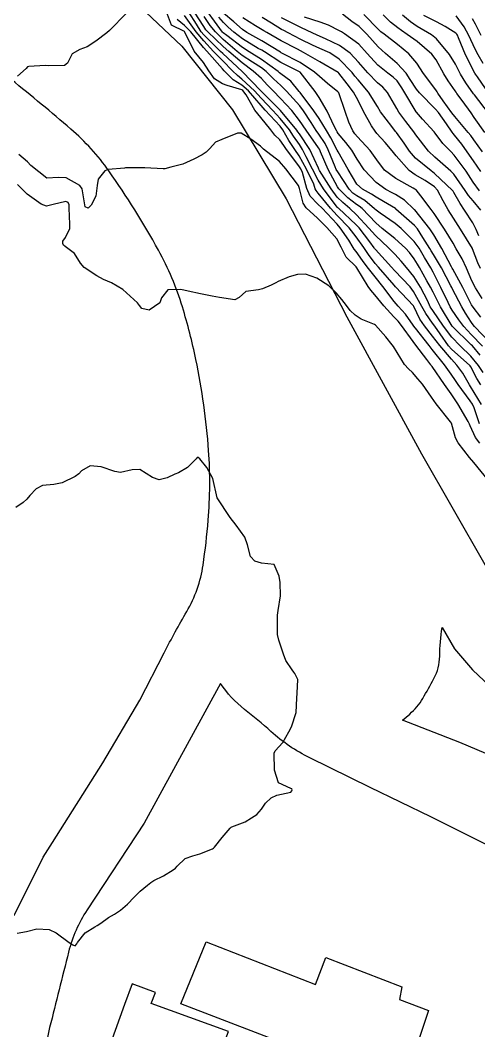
# Model space of a CAD drawing. Header units: metres. Extents: x 318500 to 325275, y 7408834 to 7428799.
# Drawn here: x 321722.4 to 321769.7, y 7415593.7 to 7415697.8 of the extents above; entities that cross this region are included whole.
import ezdxf

# ---------------------------------------------------------------- set-up
doc = ezdxf.new("R2010")
doc.units = ezdxf.units.M
doc.header["$MEASUREMENT"] = 0
for name, color, linetype in [('Curvas de Nivel 1m', 11, 'Continuous'), ('Curvas de Nivel 5m', 15, 'Continuous'), ('Edificações', 30, 'Continuous'), ('Vias Primárias', 230, 'Continuous')]:
    doc.layers.add(name, color=color, linetype=linetype)

msp = doc.modelspace()

# ---------------------------------------------------------------- linework, layer by layer
at = {"layer": 'Curvas de Nivel 1m', "flags": 128}
for points, elevation in [([(321769.99, 7415658.22), (321768.87, 7415660.06), (321768.75, 7415660.24), (321768.06, 7415661.43), (321767.45, 7415662.26), (321766.9, 7415662.87), (321765.69, 7415664.28), (321764.93, 7415665.25), (321764.1, 7415666.3), (321763.64, 7415666.99), (321763, 7415668.32), (321762.97, 7415668.37), (321761.13, 7415670.35), (321761, 7415670.5), (321759.35, 7415672.37), (321759.03, 7415672.75), (321758.34, 7415673.68), (321757.84, 7415674.39), (321757.07, 7415675.49), (321756.33, 7415676.41), (321755.1, 7415677.69), (321754.41, 7415678.44), (321753.13, 7415680), (321752.93, 7415680.25), (321752.84, 7415680.45), (321752.69, 7415680.91), (321751.95, 7415682.47), (321751.18, 7415683.83), (321750.73, 7415684.49), (321750.11, 7415685.41), (321749.49, 7415686.51), (321749.22, 7415686.88), (321747.67, 7415688.53), (321747.25, 7415689.01), (321745.96, 7415690.55), (321745.28, 7415691.11), (321744.36, 7415691.65), (321743.45, 7415692.59), (321743.29, 7415692.79), (321741.66, 7415694.61), (321741.33, 7415694.99), (321739.99, 7415696.63), (321739.36, 7415697.28), (321738.61, 7415697.9)], 726), ([(321769.94, 7415660.22), (321769.51, 7415660.87), (321768.89, 7415662.09), (321768.83, 7415662.19), (321768.79, 7415662.24), (321766.91, 7415663.92), (321766.6, 7415664.27), (321765.72, 7415665.5), (321765.17, 7415666.29), (321764.95, 7415666.58), (321764.24, 7415667.58), (321763.83, 7415668.31), (321762.99, 7415669.85), (321762.63, 7415670.33), (321761.02, 7415672.02), (321760.71, 7415672.35), (321759.05, 7415674.19), (321758.97, 7415674.29), (321758.91, 7415674.37), (321758.47, 7415674.97), (321757.38, 7415676.4), (321757.08, 7415676.72), (321755.24, 7415678.43), (321755.17, 7415678.49), (321755.11, 7415678.55), (321753.7, 7415680.44), (321753.14, 7415681.34), (321752.56, 7415682.46), (321751.92, 7415683.73), (321751.53, 7415684.48), (321751.2, 7415684.99), (321750.59, 7415685.87), (321750.17, 7415686.5), (321749.23, 7415687.68), (321748.45, 7415688.52), (321747.26, 7415689.78), (321746.57, 7415690.55), (321745.28, 7415691.75), (321744.82, 7415692.1), (321744.29, 7415692.58), (321743.31, 7415693.61), (321742.35, 7415694.6), (321741.34, 7415695.67), (321740.56, 7415696.63), (321739.37, 7415698.31)], 727), ([(321770.17, 7415661.51), (321769.69, 7415662.23), (321768.9, 7415663.19), (321767.79, 7415664.26), (321766.93, 7415665.14), (321766.07, 7415666.28), (321764.97, 7415667.88), (321764.8, 7415668.12), (321764.71, 7415668.29), (321764.44, 7415668.84), (321763.7, 7415670.31), (321763.02, 7415671.4), (321762.27, 7415672.33), (321761.69, 7415672.99), (321761.04, 7415673.71), (321760.39, 7415674.36), (321759.07, 7415675.62), (321758.37, 7415676.38), (321757.1, 7415677.77), (321756.41, 7415678.41), (321755.7, 7415679.01), (321755.12, 7415679.59), (321754.49, 7415680.44), (321753.29, 7415682.32), (321753.22, 7415682.45), (321753.16, 7415682.58), (321752.28, 7415684.47), (321751.21, 7415686.09), (321751.05, 7415686.32), (321750.93, 7415686.48), (321749.24, 7415688.51), (321747.27, 7415690.49), (321747.22, 7415690.54), (321745.29, 7415692.54), (321743.32, 7415694.37), (321743.08, 7415694.59), (321741.35, 7415696.31), (321741.08, 7415696.62), (321740.58, 7415697.41), (321739.8, 7415698.64)], 728), ([(321769.84, 7415663.29), (321769.05, 7415664.24), (321768.92, 7415664.37), (321766.97, 7415666.27), (321765.76, 7415668.28), (321764.99, 7415669.77), (321764.73, 7415670.29), (321764.36, 7415670.95), (321763.58, 7415672.31), (321763.38, 7415672.66), (321763.04, 7415673.23), (321762.58, 7415673.86), (321762.14, 7415674.33), (321761.06, 7415675.31), (321759.76, 7415676.36), (321759.09, 7415676.94), (321757.67, 7415678.39), (321757.37, 7415678.65), (321757.11, 7415678.83), (321756.22, 7415679.52), (321755.28, 7415680.43), (321755.13, 7415680.63), (321754.18, 7415682.44), (321753.39, 7415684.25), (321753.31, 7415684.46), (321753.27, 7415684.53), (321753.19, 7415684.65), (321751.92, 7415686.47), (321751.22, 7415687.48), (321750.44, 7415688.49), (321749.26, 7415689.76), (321748.5, 7415690.52), (321747.88, 7415691.14), (321747.28, 7415691.8), (321746.45, 7415692.55), (321745.3, 7415693.43), (321743.91, 7415694.58), (321743.33, 7415695.11), (321741.76, 7415696.61), (321741.57, 7415696.83), (321741.36, 7415697.16), (321740.39, 7415698.63)], 729), ([(321770.92, 7415664.54), (321769.28, 7415666.24), (321769.13, 7415666.41), (321768.95, 7415666.66), (321768.33, 7415667.62), (321767.95, 7415668.26), (321767, 7415670.11), (321766.92, 7415670.27), (321766.84, 7415670.44), (321765.85, 7415672.28), (321765.04, 7415673.67), (321764.81, 7415674.05), (321764.66, 7415674.3), (321763.95, 7415675.42), (321763.38, 7415676.32), (321763.09, 7415676.66), (321761.17, 7415678.35), (321761.14, 7415678.38), (321761.11, 7415678.4), (321759.88, 7415679.12), (321759.12, 7415679.59), (321758.63, 7415679.89), (321757.71, 7415680.39), (321757.14, 7415680.92), (321756.24, 7415682.41), (321755.19, 7415684.23), (321755.09, 7415684.43), (321754.45, 7415685.69), (321754, 7415686.45), (321753.23, 7415687.67), (321752.7, 7415688.47), (321751.27, 7415690.36), (321751.18, 7415690.48), (321750.32, 7415691.53), (321749.29, 7415692.28), (321749.16, 7415692.38), (321749.01, 7415692.51), (321747.31, 7415693.75), (321746.02, 7415694.55), (321745.33, 7415695), (321743.71, 7415696.22), (321743.35, 7415696.52), (321743.28, 7415696.59), (321742.46, 7415697.7), (321741.78, 7415698.61)], 731), ([(321769.94, 7415667.2), (321769.13, 7415668.24), (321768.97, 7415668.47), (321768.05, 7415670.25), (321767.03, 7415672.17), (321766.97, 7415672.27), (321766.91, 7415672.4), (321765.9, 7415674.28), (321765.07, 7415675.71), (321764.67, 7415676.3), (321763.11, 7415678.26), (321763.06, 7415678.32), (321762.06, 7415679.27), (321761.12, 7415679.84), (321760.78, 7415680.01), (321760.13, 7415680.37), (321759.14, 7415681.08), (321757.9, 7415682.39), (321757.18, 7415683.48), (321756.61, 7415684.41), (321755.99, 7415685.21), (321755.21, 7415686.13), (321755.09, 7415686.31), (321755.02, 7415686.43), (321754.78, 7415686.88), (321754.06, 7415688.45), (321753.26, 7415689.84), (321752.82, 7415690.46), (321751.29, 7415692.44), (321751.27, 7415692.46), (321751.23, 7415692.48), (321749.3, 7415693.47), (321747.59, 7415694.54), (321747.32, 7415694.71), (321746.96, 7415694.91), (321745.34, 7415695.9), (321744.45, 7415696.57), (321743.86, 7415697.09), (321743.36, 7415697.57), (321742.9, 7415698.13)], 732), ([(321770.06, 7415669.14), (321769.38, 7415670.23), (321769.01, 7415670.95), (321768.45, 7415672.25), (321767.99, 7415673.21), (321767.39, 7415674.26), (321767.06, 7415674.82), (321766.18, 7415676.28), (321765.1, 7415677.9), (321764.81, 7415678.3), (321763.73, 7415679.71), (321763.25, 7415680.32), (321763.13, 7415680.41), (321762.94, 7415680.51), (321761.15, 7415681.5), (321759.99, 7415682.37), (321759.18, 7415683.43), (321758.52, 7415684.39), (321757.2, 7415685.8), (321756.91, 7415686.11), (321756.71, 7415686.41), (321756.32, 7415687.31), (321755.94, 7415688.42), (321755.27, 7415690.31), (321755.18, 7415690.43), (321754.12, 7415691.29), (321753.29, 7415692.01), (321752.76, 7415692.47), (321751.3, 7415693.45), (321749.41, 7415694.42), (321749.32, 7415694.46), (321749.24, 7415694.51), (321747.34, 7415695.68), (321745.77, 7415696.56), (321745.35, 7415696.85), (321744.45, 7415697.66), (321743.37, 7415698.52)], 733), ([(321769.89, 7415672.23), (321769.62, 7415672.82), (321769.07, 7415674.24), (321769.05, 7415674.29), (321767.82, 7415676.26), (321767.1, 7415677.41), (321766.54, 7415678.28), (321766.03, 7415679.2), (321765.46, 7415680.3), (321765.14, 7415680.65), (321764.18, 7415681.28), (321763.15, 7415681.88), (321762.54, 7415682.33), (321761.18, 7415683.84), (321760.77, 7415684.36), (321760.05, 7415685.22), (321759.21, 7415686.15), (321759.02, 7415686.38), (321758.66, 7415686.94), (321757.81, 7415688.39), (321757.26, 7415689.54), (321756.78, 7415690.41), (321756.13, 7415691.27), (321755.29, 7415692.36), (321755.26, 7415692.4), (321755.21, 7415692.43), (321753.31, 7415693.53), (321751.64, 7415694.48), (321751.32, 7415694.65), (321751, 7415694.81), (321749.34, 7415695.69), (321747.83, 7415696.53), (321747.53, 7415696.71), (321747.35, 7415696.82), (321746.69, 7415697.22), (321745.37, 7415698.06)], 734), ([(321769.91, 7415678.23), (321769.12, 7415679.2), (321768.64, 7415679.76), (321768.3, 7415680.25), (321767.15, 7415681.93), (321766.84, 7415682.27), (321765.18, 7415683.68), (321764.53, 7415684.31), (321763.21, 7415686.01), (321763.09, 7415686.2), (321763, 7415686.32), (321762.18, 7415687.38), (321761.47, 7415688.35), (321761.25, 7415688.72), (321760.29, 7415690.36), (321759.8, 7415690.9), (321759.28, 7415691.35), (321758.26, 7415692.39), (321757.31, 7415693.49), (321756.43, 7415694.41), (321755.33, 7415695.22), (321753.89, 7415695.9), (321753.34, 7415696.12), (321752.58, 7415696.47), (321751.36, 7415697.05), (321750.4, 7415697.54), (321749.37, 7415698.06)], 736), ([(321769.77, 7415680.23), (321769.14, 7415681.13), (321768.4, 7415682.25), (321767.18, 7415683.91), (321766.84, 7415684.28), (321766, 7415685.09), (321765.21, 7415686.17), (321765.11, 7415686.3), (321763.92, 7415687.62), (321763.29, 7415688.32), (321763.24, 7415688.38), (321762.08, 7415690.34), (321761.77, 7415690.84), (321761.28, 7415691.55), (321760.88, 7415691.95), (321760.32, 7415692.36), (321759.3, 7415693.19), (321758.21, 7415694.39), (321757.33, 7415695.33), (321755.85, 7415696.42), (321755.54, 7415696.61), (321755.35, 7415696.72), (321754.22, 7415697.31), (321753.36, 7415697.6), (321751.72, 7415698.13)], 737), ([(321769.92, 7415682.23), (321769.18, 7415683.33), (321768.53, 7415684.25), (321767.96, 7415685.02), (321767.21, 7415685.96), (321767.06, 7415686.13), (321766.95, 7415686.27), (321766.39, 7415687.12), (321765.54, 7415688.3), (321765.25, 7415688.65), (321763.58, 7415690.32), (321763.27, 7415690.69), (321762.65, 7415691.69), (321762.21, 7415692.34), (321761.3, 7415693.35), (321760.09, 7415694.37), (321759.33, 7415695.06), (321758.16, 7415696.39), (321757.36, 7415697.15), (321756.63, 7415697.68), (321755.67, 7415698.43)], 738), ([(321770.11, 7415684.23), (321769.2, 7415685.49), (321768.88, 7415685.92), (321768.62, 7415686.25), (321767.23, 7415687.89), (321766.93, 7415688.27), (321766.05, 7415689.5), (321765.5, 7415690.3), (321765.41, 7415690.44), (321765.27, 7415690.62), (321764.02, 7415692.31), (321763.31, 7415693.38), (321762.51, 7415694.33), (321761.33, 7415695.31), (321759.94, 7415696.37), (321759.61, 7415696.63), (321759.35, 7415696.87), (321757.85, 7415698.4)], 739), ([(321770.71, 7415688.23), (321769.27, 7415690.13), (321769.18, 7415690.24), (321768.38, 7415691.36), (321767.83, 7415692.26), (321767.31, 7415693.28), (321766.68, 7415694.28), (321765.34, 7415695.88), (321764.82, 7415696.31), (321763.36, 7415697.16), (321762.66, 7415697.63), (321761.83, 7415698.34)], 741), ([(321770.8, 7415690.22), (321769.57, 7415691.96), (321769.37, 7415692.24), (321769.29, 7415692.37), (321768.34, 7415694.25), (321767.61, 7415696), (321767.5, 7415696.27), (321767.45, 7415696.37), (321767.35, 7415696.47), (321766.25, 7415697.17), (321765.36, 7415697.65), (321764.05, 7415698.31)], 742), ([(321770.17, 7415693.36), (321769.64, 7415694.24), (321769.33, 7415694.82), (321768.69, 7415696.25), (321768.22, 7415697.12), (321767.37, 7415698.27)], 743), ([(321769.97, 7415696.23), (321769.36, 7415697.42), (321769.07, 7415697.95)], 744), ([(321769.82, 7415654.22), (321769.37, 7415654.81), (321768.81, 7415656.02), (321768.74, 7415656.18), (321768.71, 7415656.24), (321768.61, 7415656.45), (321767.54, 7415658.26), (321766.86, 7415659.3), (321766.17, 7415660.28), (321764.89, 7415662.11), (321764.81, 7415662.21), (321764.75, 7415662.29), (321764.37, 7415662.83), (321763.21, 7415664.32), (321762.93, 7415664.69), (321761.73, 7415666.34), (321761.39, 7415666.78), (321760.96, 7415667.24), (321759.93, 7415668.36), (321758.99, 7415669.52), (321758.59, 7415669.98), (321758.31, 7415670.38), (321757.13, 7415672.3), (321757.05, 7415672.4), (321756.02, 7415673.4), (321755.53, 7415674.42), (321755.06, 7415675.28), (321754.04, 7415676.44), (321753.09, 7415677.42), (321751.91, 7415678.47), (321751.6, 7415678.95), (321751.23, 7415680.48), (321751.13, 7415680.76), (321749.8, 7415682.5), (321749.17, 7415683.25), (321747.51, 7415684.53), (321747.34, 7415684.68), (321747.19, 7415684.83), (321746.2, 7415685.55), (321745.21, 7415686.17), (321744.82, 7415686.18), (321743.2, 7415685.53), (321742.56, 7415685.23), (321741.95, 7415684.6), (321741.58, 7415684.21), (321741.18, 7415683.95), (321740.31, 7415683.49), (321739.17, 7415682.99), (321738.9, 7415682.91), (321737.93, 7415682.66), (321737.31, 7415682.51), (321737.16, 7415682.5), (321735.26, 7415682.59), (321735.16, 7415682.59), (321733.28, 7415682.59), (321733.16, 7415682.58), (321731.48, 7415682.42), (321731.15, 7415682.3), (321730.46, 7415681.44), (321730.36, 7415680.76), (321730.21, 7415679.67), (321729.72, 7415678.76), (321729.42, 7415678.45), (321729.11, 7415678.59), (321729.08, 7415678.77), (321728.79, 7415680.44), (321728.57, 7415680.78), (321727.14, 7415681.58), (321726.35, 7415681.6), (321725.14, 7415681.53), (321723.49, 7415682.85), (321723.16, 7415683.2), (321722.28, 7415683.97)], 724), ([(321770.73, 7415650.36), (321769.2, 7415652.23), (321768.77, 7415652.76), (321767.57, 7415654.26), (321767.3, 7415654.77), (321766.89, 7415656.27), (321766.81, 7415656.43), (321765.32, 7415658.29), (321764.85, 7415658.97), (321763.89, 7415660.3), (321763.43, 7415660.86), (321762.88, 7415661.5), (321762.45, 7415661.89), (321762.06, 7415662.33), (321760.92, 7415664.17), (321760.79, 7415664.35), (321760.12, 7415665.17), (321759.07, 7415666.37), (321758.95, 7415666.45), (321757.57, 7415667.01), (321756.96, 7415667.42), (321756.46, 7415667.9), (321756.08, 7415668.41), (321755.6, 7415669.04), (321754.99, 7415669.73), (321754.23, 7415670.44), (321753.01, 7415671.24), (321751.85, 7415671.63), (321751.02, 7415671.6), (321750.14, 7415671.36), (321749.01, 7415670.87), (321748.77, 7415670.74), (321748.29, 7415670.52), (321747.39, 7415670.13), (321746.99, 7415670.02), (321745.69, 7415669.85), (321744.98, 7415669.23), (321744.53, 7415669.01), (321742.98, 7415669.23), (321742.21, 7415669.37), (321740.99, 7415669.61), (321739.72, 7415669.9), (321738.99, 7415670.05), (321737.62, 7415670.03), (321736.98, 7415669.2), (321736.86, 7415668.79), (321736.8, 7415668.67), (321735.7, 7415667.94), (321734.96, 7415668.11), (321734.7, 7415668.42), (321734.49, 7415668.7), (321732.99, 7415670.07), (321731.82, 7415670.74), (321731, 7415671.08), (321730.31, 7415671.46), (321729.02, 7415672.31), (321728.61, 7415672.78), (321728.02, 7415673.76), (321727.05, 7415674.5), (321726.88, 7415674.63), (321726.81, 7415674.8), (321726.81, 7415675.05), (321727.06, 7415675.43), (321727.53, 7415676.34), (321727.51, 7415676.79), (321727.45, 7415678.45), (321727.44, 7415678.8), (321727.36, 7415679.04), (321727.11, 7415679.14), (321725.82, 7415678.82), (321725.1, 7415678.65), (321724.56, 7415678.84), (321723.12, 7415679.87), (321722.11, 7415680.87)], 723), ([(321722.1, 7415603.74), (321723.05, 7415603.9), (321724.11, 7415604.18), (321725.4, 7415604.1), (321726.1, 7415603.77), (321727.46, 7415602.78), (321727.82, 7415602.51), (321728.09, 7415602.42), (321728.24, 7415602.61), (321728.32, 7415602.77), (321729.11, 7415603.75), (321730.11, 7415604.38), (321730.36, 7415604.5), (321730.71, 7415604.74), (321731.52, 7415605.33), (321732.13, 7415605.67), (321732.76, 7415606.09), (321733.46, 7415606.7), (321734.16, 7415607.43), (321734.79, 7415608.06), (321735.54, 7415608.68), (321735.89, 7415608.96), (321736.18, 7415609.15), (321737.2, 7415609.64), (321738.19, 7415610.26), (321738.41, 7415610.43), (321738.59, 7415610.63), (321739.43, 7415611.41), (321740.22, 7415611.71), (321740.93, 7415611.89), (321742.23, 7415612.4), (321742.35, 7415612.47), (321742.45, 7415612.59), (321743.25, 7415613.59), (321744.07, 7415614.56), (321744.17, 7415614.64), (321744.25, 7415614.67), (321745.6, 7415615.2), (321746.27, 7415615.62), (321746.82, 7415615.97), (321747.28, 7415616.52), (321747.7, 7415617.11), (321748.3, 7415617.68), (321748.87, 7415617.93), (321750.31, 7415618.26), (321750.41, 7415618.38), (321750.45, 7415618.48), (321750.43, 7415618.59), (321750.31, 7415618.65), (321749.05, 7415619.23), (321748.63, 7415620.51), (321748.6, 7415622.27), (321748.7, 7415622.5), (321749.49, 7415623.38), (321750.12, 7415624.48), (321750.4, 7415625), (321750.87, 7415626.47), (321750.94, 7415627.96), (321750.98, 7415628.47), (321751.06, 7415629.87), (321750.74, 7415630.48), (321750.63, 7415630.64), (321750.47, 7415630.85), (321749.8, 7415631.81), (321749.55, 7415632.49), (321749.1, 7415633.91), (321748.96, 7415634.5), (321748.94, 7415634.92), (321748.96, 7415636.5), (321749.02, 7415636.97), (321749.25, 7415638.5), (321749.22, 7415639.87), (321749.13, 7415640.5), (321748.62, 7415641.72), (321747.29, 7415641.86), (321746.62, 7415642.05), (321746.17, 7415642.54), (321745.85, 7415643.75), (321745.57, 7415644.55), (321744.67, 7415645.78), (321744.06, 7415646.57), (321742.71, 7415648.59), (321742.29, 7415650.59), (321741.65, 7415651.7), (321740.93, 7415652.61), (321740.76, 7415652.75), (321740.65, 7415652.73), (321740.54, 7415652.61), (321739.67, 7415651.7), (321738.74, 7415651.17), (321738.34, 7415651.04), (321737.58, 7415650.66), (321736.73, 7415650.45), (321736.06, 7415650.68), (321734.74, 7415651.51), (321733.96, 7415651.48), (321732.74, 7415651.2), (321732.16, 7415651.3), (321730.75, 7415651.79), (321729.61, 7415651.9), (321728.74, 7415651.38), (321728.44, 7415651.07), (321728.06, 7415650.78), (321726.72, 7415650.12), (321725.89, 7415649.98), (321724.72, 7415649.85), (321724.05, 7415649.51), (321723.41, 7415648.84), (321723.1, 7415648.45), (321722.7, 7415648.12), (321721.96, 7415647.59)], 722)]:
    msp.add_lwpolyline(points, dxfattribs=dict(at, elevation=elevation))
at = {"layer": 'Curvas de Nivel 5m', "flags": 128}
for points, elevation in [([(321769.77, 7415656.23), (321769.22, 7415657.85), (321769.06, 7415658.24), (321768.84, 7415658.57), (321767.59, 7415660.26), (321767.3, 7415660.69), (321766.88, 7415661.33), (321766.18, 7415662.28), (321764.91, 7415663.88), (321764.59, 7415664.29), (321763.2, 7415666.07), (321762.99, 7415666.32), (321762.98, 7415666.34), (321762.95, 7415666.39), (321762.15, 7415667.52), (321761.41, 7415668.34), (321760.98, 7415668.83), (321759.82, 7415670.36), (321759.01, 7415671.37), (321758.19, 7415672.38), (321757.7, 7415673.05), (321757.05, 7415673.97), (321756.87, 7415674.22), (321756.76, 7415674.4), (321756.32, 7415675.16), (321755.42, 7415676.42), (321755.09, 7415676.8), (321753.55, 7415678.45), (321753.11, 7415678.86), (321752.33, 7415679.67), (321751.99, 7415680.47), (321751.53, 7415682.1), (321751.37, 7415682.48), (321751.16, 7415682.8), (321749.87, 7415684.5), (321749.6, 7415684.91), (321749.2, 7415685.47), (321748.67, 7415685.98), (321748.25, 7415686.52), (321747.23, 7415687.8), (321746.62, 7415688.55), (321745.71, 7415690.11), (321745.38, 7415690.56), (321745.27, 7415690.63), (321743.77, 7415691.07), (321743.28, 7415691.27), (321742.45, 7415691.77), (321741.87, 7415692.61), (321741.3, 7415693.46), (321740.36, 7415694.63), (321739.4, 7415696.59), (321739.36, 7415696.64), (321738, 7415697.3), (321737.48, 7415698.67)], 725), ([(321733.37, 7415698.53), (321731.63, 7415696.75), (321731.34, 7415696.5), (321730.21, 7415695.64), (321729.32, 7415695.06), (321728.57, 7415694.78), (321727.78, 7415694.33), (321727.3, 7415693.39), (321726.96, 7415693.14), (321725.29, 7415693.12), (321724.99, 7415693.13), (321723.29, 7415693.05), (321723.15, 7415692.99), (321723.01, 7415692.85), (321722.11, 7415692.03)], 725), ([(321770.09, 7415664.22), (321768.94, 7415665.41), (321768.16, 7415666.25), (321767.64, 7415666.94), (321766.97, 7415667.94), (321766.77, 7415668.27), (321766.55, 7415668.71), (321765.8, 7415670.28), (321765.02, 7415671.85), (321764.77, 7415672.29), (321764.11, 7415673.37), (321763.55, 7415674.31), (321763.06, 7415675), (321761.71, 7415676.34), (321761.09, 7415676.85), (321759.55, 7415677.92), (321759.11, 7415678.24), (321758.97, 7415678.37), (321757.96, 7415679.23), (321757.12, 7415679.72), (321756.72, 7415680), (321756.34, 7415680.41), (321755.16, 7415682.17), (321755.01, 7415682.43), (321754.89, 7415682.71), (321754.18, 7415684.45), (321753.85, 7415685.1), (321753.21, 7415686.07), (321752.94, 7415686.46), (321752.42, 7415687.27), (321751.64, 7415688.48), (321751.25, 7415688.98), (321749.88, 7415690.5), (321749.58, 7415690.81), (321749.28, 7415691.08), (321748.53, 7415691.77), (321747.78, 7415692.53), (321747.3, 7415692.92), (321746.37, 7415693.49), (321745.31, 7415694.17), (321744.8, 7415694.57), (321743.34, 7415695.83), (321742.55, 7415696.6), (321742.01, 7415697.27), (321741.37, 7415698.21)], 730), ([(321769.73, 7415675.58), (321769.43, 7415676.24), (321769.09, 7415676.92), (321768.25, 7415678.25), (321767.78, 7415678.92), (321767.13, 7415680.07), (321767.06, 7415680.2), (321767.01, 7415680.27), (321765.16, 7415682.01), (321764.81, 7415682.3), (321763.18, 7415683.61), (321762.55, 7415684.33), (321762, 7415685.14), (321761.21, 7415686.23), (321761.16, 7415686.3), (321761.11, 7415686.35), (321760.73, 7415686.85), (321759.58, 7415688.37), (321759.25, 7415688.91), (321758.35, 7415690.39), (321757.28, 7415691.68), (321756.94, 7415692.06), (321756.65, 7415692.41), (321755.31, 7415693.81), (321754.36, 7415694.44), (321753.33, 7415694.9), (321752.55, 7415695.25), (321751.34, 7415695.84), (321750.06, 7415696.5), (321749.59, 7415696.75), (321749.35, 7415696.87), (321748.32, 7415697.49), (321747.37, 7415698.1)], 735), ([(321770.35, 7415686.23), (321769.23, 7415687.8), (321768.91, 7415688.25), (321768, 7415689.52), (321767.46, 7415690.27), (321767.38, 7415690.38), (321767.27, 7415690.54), (321766.55, 7415691.55), (321766.09, 7415692.29), (321765.31, 7415693.74), (321764.87, 7415694.3), (321763.34, 7415695.61), (321762.34, 7415696.34), (321761.75, 7415696.74), (321761.36, 7415697.02), (321760.62, 7415697.62), (321759.86, 7415698.37)], 740)]:
    msp.add_lwpolyline(points, dxfattribs=dict(at, elevation=elevation))
at = {"layer": 'Edificações'}
for points in [[(321751.92, 7415583.31), (321753.94, 7415588.53), (321755.01, 7415588), (321755.72, 7415590.01), (321738.96, 7415596.43), (321741.58, 7415602.84), (321752.86, 7415598.44), (321753.93, 7415601.23), (321761.78, 7415598.21), (321761.54, 7415596.9), (321764.51, 7415595.77), (321759.4, 7415580.47)], [(321735.93, 7415596.49), (321736.35, 7415597.62), (321733.96, 7415598.49), (321733.18, 7415596.36), (321731.24, 7415591.03), (321749.73, 7415584.28), (321751.67, 7415589.61), (321743.53, 7415592.58), (321743.89, 7415593.58)]]:
    msp.add_lwpolyline(points, close=True, dxfattribs=at)
at = {"layer": 'Vias Primárias'}
for points in [[(321679.86, 7415755.62), (321687.02, 7415748.35), (321699.4, 7415732.86), (321709.15, 7415721.04), (321715.07, 7415715.81), (321729.82, 7415703.88), (321739.09, 7415695.12), (321744.32, 7415688.57), (321749.84, 7415679.42), (321756.1, 7415667.23), (321763.81, 7415653.14), (321770.34, 7415641.72, 0.034408), (321774.34, 7415635.71, 0.056757), (321780.04, 7415629.83, 0.033833), (321784.05, 7415626.97), (321795.17, 7415619.97), (321809.43, 7415610.97), (321821.52, 7415603.32), (321831.3, 7415597.01), (321842.8, 7415589.64)], [(321721.79, 7415605.54), (321724.79, 7415611.57), (321725.75, 7415613.07), (321730.92, 7415621.29), (321734.73, 7415627.73), (321737.26, 7415632.63, -0.013111), (321739.59, 7415636.87, 0.096073), (321741.27, 7415641.65, 0.015738), (321741.8, 7415646.3, 0.038639), (321741.84, 7415653.46, 0.033578), (321740.53, 7415662.85, 0.023102), (321739.14, 7415668.26, 0.051404), (321736.66, 7415674.11, 0.027836), (321731.55, 7415682.28, 0.06159), (321727.63, 7415686.59, 0.008155), (321721.49, 7415691.69, -0.003733)], [(321765.92, 7415635.23), (321767.22, 7415633.02), (321769.05, 7415630.87), (321770.86, 7415629.17), (321776.37, 7415625.24), (321788.4, 7415617.53), (321797.15, 7415612.18, -0.13095), (321797.9, 7415611.39, -0.292808), (321797.72, 7415608.66, -0.341762), (321794.83, 7415607.85), (321784.58, 7415614.2), (321774.26, 7415620.55), (321770.45, 7415622.25), (321767.75, 7415623.39), (321761.84, 7415625.67), (321762.59, 7415626.31, 0.086409), (321763.94, 7415627.92, 0.006511), (321765.08, 7415629.96, 0.121878), (321765.68, 7415632.27, -0.034514), (321765.92, 7415635.23, -0.860317)], [(321799.63, 7415591.77, 0.11027), (321800, 7415594.57, 0.144687), (321798.54, 7415598.26, 0.119676), (321795.85, 7415600.38), (321778.99, 7415608.59), (321764.77, 7415615.73), (321758.51, 7415618.74), (321752.29, 7415621.79, -0.069493), (321748.27, 7415624.51, 0.018164), (321745.55, 7415626.79, -0.081993), (321743.07, 7415629.46), (321735.19, 7415615.06), (321729.3, 7415606.12, 0.084686), (321727.39, 7415601.77, -0.000823), (321725.44, 7415594.01), (321722.63, 7415579.87)]]:
    msp.add_lwpolyline(points, format="xyb", dxfattribs=at)

doc.saveas('drawing.dxf')
